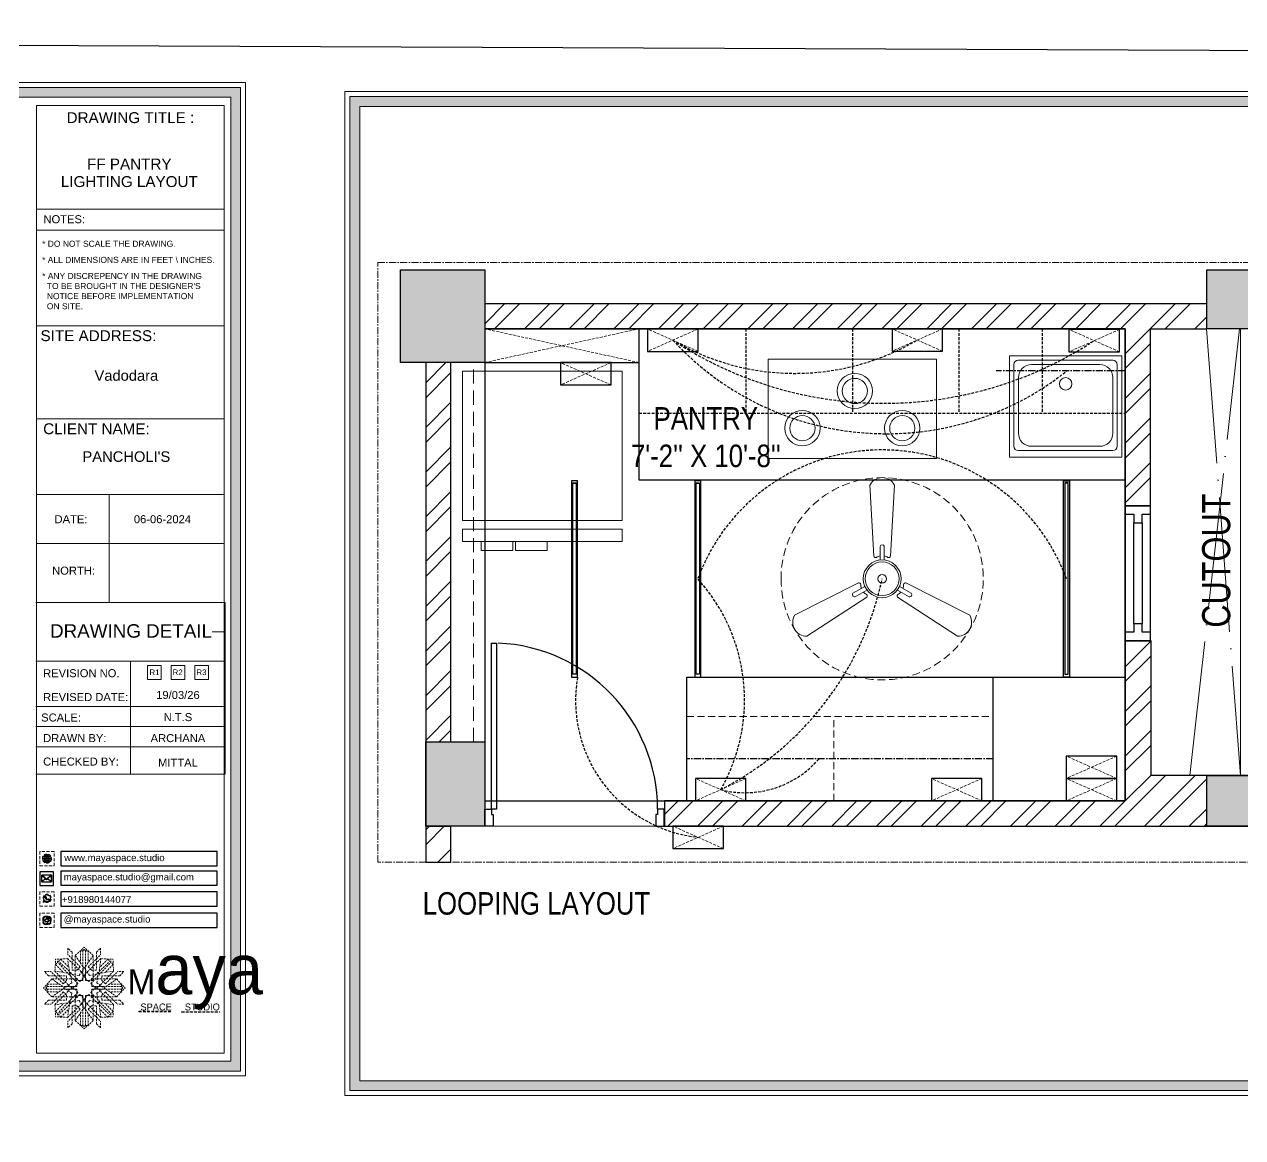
# Model space of a CAD drawing. Header units: millimetres. Extents: x 56222 to 3066687, y -650199 to -121287.
# Drawn here: x 135535.2 to 135752, y -184493 to -184294.8 of the extents above; entities that cross this region are included whole.
import ezdxf
from ezdxf.enums import TextEntityAlignment as Align

# ---------------------------------------------------------------- set-up
doc = ezdxf.new("R2010")
doc.units = ezdxf.units.MM
doc.header["$MEASUREMENT"] = 0
for name, pattern in [('ACAD_ISO02W100', [15, 12, -3]), ('ACAD_ISO04W100', [30, 24, -3, 0, -3]), ('CENTER', [2, 1.25, -0.25, 0.25, -0.25]), ('DASHED', [0.75, 0.5, -0.25]), ('DASHED2', [0.375, 0.25, -0.125]), ('DASHEDX2', [1.5, 1, -0.5]), ('HIDDEN', [0.375, 0.25, -0.125])]:
    doc.linetypes.add(name, pattern=pattern)
doc.layers.add('AR DOOR', color=40, linetype='Continuous')
doc.layers.add('AR ELE-5', color=134, linetype='Continuous')
for name, color, linetype, lineweight in [('COLUMN', 1, 'Continuous', 30), ('dim05', 1, 'Continuous', 13), ('Dimension', 10, 'DASHEDX2', 20), ('el', 7, 'Continuous', 20), ('ELEC-wires', 1, 'DASHED2', 13), ('Electrical', 84, 'Continuous', 30), ('FIRST FLOOR', 7, 'Continuous', 9), ('FIRST FLOOR ( TEXT )', 7, 'Continuous', 9), ('FIRST FLOOR_( PLine )_', 251, 'Continuous', 30), ('FURNITURE', 32, 'Continuous', 9), ('GROUND FLOOR', 7, 'Continuous', 9), ('hatch-wall', 8, 'Continuous', 9), ('Labelling', 1, 'Continuous', 25), ('Looping', 10, 'Continuous', 25), ('NAME PLATE', 7, 'Continuous', 25), ('SECTION ( SLAB PLine )', 104, 'Continuous', 30), ('TILE', 14, 'Continuous', 9)]:
    doc.layers.add(name, color=color, linetype=linetype, lineweight=lineweight)
doc.layers.add('XX~SLAB ( PLINE )', color=251, linetype='Continuous', plot=False)
doc.styles.add('Arial', font='arial.ttf')
doc.styles.add("Cn_BT_0'-0", font='swissc.ttf')
doc.styles.add('KATHA', font='swissc.ttf')
doc.styles.get("Standard").update_dxf_attribs({"font": 'arial.ttf', "height": 6})

# ---------------------------------------------------------------- blocks, each defined once
blk = doc.blocks.new('FSFSF')
at = {"color": 42, "lineweight": 5, "true_color": 0xe0ac11}
for p, q in [((28600.03, 143.51), (28600.03, 140.16)), ((28602.15, 141.41), (28600.03, 143.51)), ((28602.15, 141.41), (28602.15, 131.95)), ((28603.86, 139.69), (28608.58, 144.08)), ((28607.9, 142.22), (28606.58, 142.22)), ((28606.58, 142.22), (28606.58, 135.84)), ((28607.9, 142.22), (28608.58, 142.85)), ((28607.9, 142.22), (28607.9, 126.58)), ((28613.31, 139.69), (28608.58, 144.08)), ((28609.27, 142.22), (28608.59, 142.85)), ((28609.27, 142.22), (28609.27, 126.58)), ((28609.27, 142.22), (28610.59, 142.22)), ((28610.59, 142.22), (28610.59, 135.84)), ((28615.02, 141.41), (28617.14, 143.51)), ((28615.02, 141.41), (28615.02, 131.95)), ((28617.14, 143.51), (28617.14, 140.16)), ((28593.19, 131.45), (28593.54, 137.71)), ((28593.39, 135), (28594.56, 136.12)), ((28593.39, 135), (28597.6, 130.78)), ((28599.8, 138.06), (28593.54, 137.71)), ((28595.12, 136.69), (28594.53, 136.69)), ((28594.56, 136.12), (28594.56, 136.71)), ((28605.17, 124.98), (28594.56, 136.12)), ((28596.24, 137.86), (28595.12, 136.69)), ((28606.27, 126.08), (28595.12, 136.69)), ((28596.24, 137.86), (28600.47, 133.65)), ((28601.03, 130), (28599.8, 138.06)), ((28599.8, 138.05), (28608.58, 129.56)), ((28606.47, 133.76), (28600.03, 140.16)), ((28603.86, 126.58), (28603.86, 139.69)), ((28603.86, 139.69), (28608.58, 133.02)), ((28613.31, 139.69), (28608.59, 133.02)), ((28617.37, 138.05), (28608.59, 129.56)), ((28610.7, 133.76), (28617.14, 140.16)), ((28610.9, 126.08), (28622.05, 136.69)), ((28612.02, 124.98), (28622.62, 136.12)), ((28613.31, 126.58), (28613.31, 139.69)), ((28616.14, 130), (28617.37, 138.06)), ((28620.93, 137.86), (28616.7, 133.65)), ((28617.37, 138.06), (28623.63, 137.71)), ((28623.8, 135), (28619.59, 130.78)), ((28620.93, 137.86), (28622.05, 136.69)), ((28622.05, 136.69), (28622.64, 136.69)), ((28622.62, 136.12), (28622.62, 136.71)), ((28623.8, 135), (28622.62, 136.12)), ((28624, 131.45), (28623.65, 137.71)), ((28587.73, 131.22), (28591.08, 131.22)), ((28589.84, 129.1), (28587.73, 131.22)), ((28589.84, 129.1), (28599.29, 129.1)), ((28597.49, 124.78), (28591.08, 131.22)), ((28593.19, 131.45), (28601.69, 122.67)), ((28601.25, 130.22), (28593.19, 131.45)), ((28599.29, 126.5), (28599.29, 129.1)), ((28605.86, 129.18), (28601.03, 130)), ((28602.07, 125.39), (28601.25, 130.22)), ((28604.75, 131.95), (28602.15, 131.95)), ((28606.47, 133.76), (28604.75, 131.95)), ((28605.86, 129.18), (28608.58, 133.02)), ((28606.27, 126.08), (28608.58, 128.27)), ((28607.9, 128.92), (28608.58, 129.56)), ((28607.9, 128.92), (28608.58, 128.27)), ((28611.31, 129.18), (28608.59, 133.02)), ((28609.27, 128.92), (28608.59, 129.56)), ((28609.27, 128.92), (28608.59, 128.27)), ((28610.9, 126.08), (28608.59, 128.27)), ((28610.7, 133.76), (28612.42, 131.95)), ((28611.31, 129.18), (28616.14, 130)), ((28612.42, 131.95), (28615.02, 131.95)), ((28615.12, 125.39), (28615.94, 130.22)), ((28623.99, 131.45), (28615.5, 122.67)), ((28615.94, 130.22), (28624, 131.45)), ((28627.34, 129.1), (28617.89, 129.1)), ((28617.89, 126.5), (28617.89, 129.1)), ((28619.7, 124.78), (28626.1, 131.22)), ((28629.45, 131.22), (28626.1, 131.22)), ((28627.34, 129.1), (28629.45, 131.22)), ((28591.56, 127.39), (28587.17, 122.66)), ((28591.56, 117.94), (28587.17, 122.66)), ((28589.03, 123.35), (28588.4, 122.67)), ((28589.03, 121.98), (28588.4, 122.65)), ((28589.03, 123.35), (28589.03, 124.67)), ((28589.03, 124.67), (28595.4, 124.67)), ((28589.03, 123.35), (28604.66, 123.35)), ((28589.03, 121.98), (28604.66, 121.98)), ((28589.03, 121.98), (28589.03, 120.66)), ((28604.66, 127.39), (28591.56, 127.39)), ((28591.56, 127.39), (28598.23, 122.67)), ((28591.56, 117.94), (28598.23, 122.65)), ((28593.19, 113.88), (28601.69, 122.65)), ((28597.49, 124.78), (28599.29, 126.5)), ((28602.07, 125.39), (28598.23, 122.67)), ((28602.07, 119.94), (28598.23, 122.65)), ((28602.33, 123.35), (28601.69, 122.67)), ((28602.33, 121.98), (28601.69, 122.65)), ((28602.33, 123.35), (28602.97, 122.67)), ((28602.33, 121.98), (28602.97, 122.65)), ((28605.17, 124.98), (28602.97, 122.67)), ((28605.17, 120.35), (28602.97, 122.65)), ((28603.68, 126.54), (28603.68, 127.39)), ((28604.66, 126.54), (28603.68, 126.54)), ((28604.71, 127.57), (28603.86, 127.57)), ((28607.9, 126.58), (28603.86, 126.58)), ((28604.66, 123.35), (28604.66, 127.39)), ((28604.66, 121.98), (28604.66, 117.94)), ((28604.7, 126.58), (28604.71, 127.57)), ((28609.27, 126.58), (28613.31, 126.58)), ((28612.02, 124.98), (28614.21, 122.67)), ((28612.02, 120.35), (28614.21, 122.65)), ((28612.46, 126.58), (28612.46, 127.57)), ((28612.46, 127.57), (28613.31, 127.57)), ((28612.52, 123.35), (28612.52, 127.39)), ((28612.52, 127.39), (28625.63, 127.39)), ((28612.52, 126.54), (28613.51, 126.54)), ((28628.16, 123.35), (28612.52, 123.35)), ((28612.52, 121.98), (28612.52, 117.94)), ((28628.16, 121.98), (28612.52, 121.98)), ((28613.51, 126.54), (28613.51, 127.39)), ((28614.85, 123.35), (28614.21, 122.67)), ((28614.85, 121.98), (28614.21, 122.65)), ((28614.85, 123.35), (28615.5, 122.67)), ((28614.85, 121.98), (28615.5, 122.65)), ((28615.12, 125.39), (28618.96, 122.67)), ((28615.12, 119.94), (28618.96, 122.65)), ((28623.99, 113.88), (28615.5, 122.65)), ((28619.7, 124.78), (28617.89, 126.5)), ((28625.63, 127.39), (28618.96, 122.67)), ((28625.63, 117.94), (28618.96, 122.65)), ((28628.16, 124.67), (28621.78, 124.67)), ((28625.63, 127.39), (28630.02, 122.66)), ((28625.63, 117.94), (28630.02, 122.66)), ((28628.16, 123.35), (28628.16, 124.67)), ((28628.16, 123.35), (28628.78, 122.67)), ((28628.16, 121.98), (28628.78, 122.65)), ((28628.16, 121.98), (28628.16, 120.66)), ((28589.84, 116.23), (28587.73, 114.11)), ((28589.03, 120.66), (28595.4, 120.66)), ((28589.84, 116.23), (28599.29, 116.23)), ((28597.49, 120.54), (28591.08, 114.11)), ((28604.66, 117.94), (28591.56, 117.94)), ((28605.17, 120.35), (28594.56, 109.2)), ((28606.27, 119.15), (28595.12, 108.54)), ((28597.49, 120.54), (28599.29, 118.83)), ((28599.29, 118.83), (28599.29, 116.23)), ((28599.8, 107.17), (28608.58, 115.67)), ((28605.86, 116.05), (28601.03, 115.23)), ((28602.07, 119.94), (28601.25, 115.1)), ((28604.66, 118.78), (28603.68, 118.78)), ((28603.68, 118.78), (28603.68, 117.94)), ((28607.9, 118.65), (28603.86, 118.65)), ((28603.86, 118.65), (28603.86, 105.54)), ((28604.71, 117.66), (28603.86, 117.66)), ((28604.7, 118.65), (28604.71, 117.66)), ((28605.86, 116.05), (28608.58, 112.21)), ((28606.27, 119.15), (28608.58, 116.96)), ((28607.9, 103.01), (28607.9, 118.65)), ((28607.9, 116.31), (28608.58, 116.96)), ((28607.9, 116.31), (28608.58, 115.67)), ((28610.9, 119.15), (28608.59, 116.96)), ((28609.27, 116.31), (28608.59, 116.96)), ((28609.27, 116.31), (28608.59, 115.67)), ((28611.31, 116.05), (28608.59, 112.21)), ((28617.37, 107.17), (28608.59, 115.67)), ((28609.27, 118.65), (28613.31, 118.65)), ((28609.27, 103.01), (28609.27, 118.65)), ((28610.9, 119.15), (28622.05, 108.54)), ((28611.31, 116.05), (28616.14, 115.23)), ((28612.02, 120.35), (28622.62, 109.2)), ((28612.46, 118.65), (28612.46, 117.66)), ((28612.46, 117.66), (28613.31, 117.66)), ((28612.52, 118.78), (28613.51, 118.78)), ((28612.52, 117.94), (28625.63, 117.94)), ((28613.31, 118.65), (28613.31, 105.54)), ((28613.51, 118.78), (28613.51, 117.94)), ((28615.12, 119.94), (28615.94, 115.1)), ((28619.7, 120.54), (28617.89, 118.83)), ((28617.89, 118.83), (28617.89, 116.23)), ((28627.34, 116.23), (28617.89, 116.23)), ((28619.7, 120.54), (28626.1, 114.11)), ((28628.16, 120.66), (28621.78, 120.66)), ((28627.34, 116.23), (28629.45, 114.11)), ((28587.73, 114.11), (28591.08, 114.11)), ((28601.25, 115.1), (28593.19, 113.87)), ((28593.19, 113.87), (28593.54, 107.62)), ((28593.39, 110.32), (28597.6, 114.55)), ((28593.39, 110.32), (28594.56, 109.2)), ((28594.56, 109.2), (28594.56, 108.61)), ((28596.24, 107.37), (28600.47, 111.58)), ((28601.03, 115.23), (28599.8, 107.17)), ((28606.47, 111.47), (28600.03, 105.07)), ((28602.15, 103.82), (28602.15, 113.27)), ((28604.75, 113.27), (28602.15, 113.27)), ((28603.86, 105.54), (28608.58, 112.21)), ((28606.47, 111.47), (28604.75, 113.27)), ((28606.58, 103.01), (28606.58, 109.38)), ((28613.31, 105.54), (28608.59, 112.21)), ((28610.59, 103.01), (28610.59, 109.38)), ((28610.7, 111.47), (28612.42, 113.27)), ((28610.7, 111.47), (28617.14, 105.07)), ((28612.42, 113.27), (28615.02, 113.27)), ((28615.02, 103.82), (28615.02, 113.27)), ((28615.94, 115.1), (28624, 113.87)), ((28616.14, 115.23), (28617.37, 107.17)), ((28620.93, 107.37), (28616.7, 111.58)), ((28623.8, 110.32), (28619.59, 114.55)), ((28623.8, 110.32), (28622.62, 109.2)), ((28622.62, 109.2), (28622.62, 108.61)), ((28624, 113.87), (28623.65, 107.62)), ((28629.45, 114.11), (28626.1, 114.11)), ((28599.8, 107.17), (28593.54, 107.52)), ((28595.12, 108.54), (28594.53, 108.54)), ((28596.24, 107.37), (28595.12, 108.54)), ((28600.03, 101.71), (28600.03, 105.07)), ((28602.15, 103.82), (28600.03, 101.71)), ((28603.86, 105.54), (28608.58, 101.15)), ((28607.9, 103.01), (28606.58, 103.01)), ((28607.9, 103.01), (28608.58, 102.38)), ((28613.31, 105.54), (28608.58, 101.15)), ((28609.27, 103.01), (28608.59, 102.38)), ((28609.27, 103.01), (28610.59, 103.01)), ((28615.02, 103.82), (28617.14, 101.71)), ((28617.14, 101.71), (28617.14, 105.07)), ((28617.37, 107.17), (28623.63, 107.52)), ((28620.93, 107.37), (28622.05, 108.54)), ((28622.05, 108.54), (28622.64, 108.54))]:
    blk.add_line(p, q, dxfattribs=at)
blk = doc.blocks.new('hgwg')
at = {"layer": 'Dimension', "true_color": 0xd39e00}
h = blk.add_hatch(color=42, dxfattribs=at)
h.dxf.hatch_style = 1
h.paths.add_polyline_path([(27505.71, 45.05), (27494.27, 45.05), (27494.27, 44.9), (27505.71, 44.9)])
h = blk.add_hatch(color=42, dxfattribs=at)
h.dxf.hatch_style = 1
h.paths.add_polyline_path([(27523.3, 44.9), (27509.68, 44.9), (27509.68, 44.75), (27523.3, 44.75)])
at = {"layer": 'Dimension', "color": 42, "true_color": 0xd39e00}
for p, q in [((27494.27, 45.05), (27505.71, 45.05)), ((27494.27, 44.9), (27494.27, 45.05)), ((27494.27, 44.9), (27505.71, 44.9)), ((27505.71, 45.05), (27505.71, 44.9)), ((27509.68, 44.9), (27523.3, 44.9)), ((27509.68, 44.9), (27509.68, 44.75)), ((27509.68, 44.75), (27523.3, 44.75)), ((27523.3, 44.75), (27523.3, 44.9))]:
    blk.add_line(p, q, dxfattribs=at)
at = {"layer": 'Dimension', "color": 42, "true_color": 0xd39e00, "attachment_point": 1}
for s, width, insert, char_height in [('{\\fCinzel|b0|i0|c0|p2;\\H1.5x;M\\fAmsterdam One|b0|i0|c0|p2;\\H2x;aya}', 85.3277, (27490.17, 69.17), 6), ('{\\fCinzel|b0|i0|c0|p0;SPACE     STUDIO}', 66.129, (27494.83, 47.86), 2.5)]:
    blk.add_mtext_dynamic_manual_height_columns(s, width=width, gutter_width=30, heights=[0], dxfattribs=dict(at, insert=insert, char_height=char_height))
blk = doc.blocks.new('QEGW4TG')
at = {"layer": 'Dimension', "true_color": 0x000000}
h = blk.add_hatch(color=18, dxfattribs=at)
h.dxf.hatch_style = 1
h.paths.add_polyline_path([(1.19, 1.98), (1.03, 1.3, 0.550912), (1.11, 1.23), (1.75, 1.39, 6.344125)])
h.paths.add_polyline_path([(1.81, 1.7), (1.4, 1.6), (1.5, 2.03, -9.071339)], flags=16)
h.paths.add_polyline_path([(1.75, 2.69, -0.387513), (1.89, 3.19, -0.360742), (2.01, 3.18), (2.17, 2.86, -0.071517), (2.06, 2.73, 0.321676), (2.05, 2.65, 0.122183), (2.53, 2.25, 0.066047), (2.69, 1.93, 0.375674), (3.11, 2.16, 0.526753), (3.03, 2.29), (2.79, 2.37, 0.273721), (2.69, 2.34, 0.040749), (2.63, 2.27, -2.427977), (2.45, 2, -0.190785)], flags=0)
h = blk.add_hatch(color=18, dxfattribs=at)
h.dxf.hatch_style = 1
h.paths.add_polyline_path([(2.69, 2.34, 0.040749), (2.63, 2.27, -0.441282), (2.53, 2.25, -0.11828), (2.06, 2.64, -0.441282), (2.07, 2.74, 0.040749), (2.13, 2.81, 0.290083), (2.14, 2.92), (2.01, 3.18, 0.316231), (1.91, 3.2, 0.190337), (1.73, 3, 0.170513), (1.72, 2.74, 0.252784), (2.69, 1.93, 0.170513), (2.95, 1.97, 0.190337), (3.11, 2.18, 0.466684), (3.03, 2.29), (2.79, 2.37, 0.273721)])
for p, q in [((1.19, 1.98), (1.03, 1.3)), ((1.1, 1.23), (1.75, 1.39)), ((1.5, 2.03), (1.4, 1.6)), ((1.4, 1.6), (1.81, 1.7)), ((2.01, 3.18), (2.14, 2.92)), ((3.07, 2.28), (2.8, 2.36))]:
    blk.add_line(p, q)
blk.add_lwpolyline([(0, 0), (4.68, 0), (4.68, 4.68), (0, 4.68)], close=True)
for centre, radius, start, end in [((1.09, 1.29), 0.0598, 164.8483, 282.1458), ((2.39, 2.56), 1.34, 241.4727, 205.6422), ((2.39, 2.56), 1.04, 235.9962, 210.8333), ((2.09, 2.87), 0.39, 159.7007, 198.4072), ((2.96, 3.23), 1.33, 201.4218, 258.1669), ((2.07, 2.87), 0.364, 118.9685, 159.3648), ((1.94, 3.12), 0.0896, 41.8985, 123.1344), ((2.11, 2.68), 0.066, 135.9932, 224.8892), ((1.67, 3.16), 0.586, 312.4617, 321.8728), ((3.12, 3.42), 1.31, 216.5455, 243.5279), ((2.05, 2.87), 0.104, 320.3924, 28.6971), ((2.57, 2.3), 0.066, 234.2482, 323.1441), ((3.11, 1.94), 0.586, 137.2645, 146.6756), ((2.76, 2.27), 0.104, 70.4402, 138.745), ((2.75, 2.31), 0.39, 260.7301, 299.4366), ((2.76, 2.29), 0.364, 299.7725, 340.1688), ((3.03, 2.2), 0.0896, 336.0029, 57.2388)]:
    blk.add_arc(centre, radius, start, end)
blk = doc.blocks.new('ASGERG')
at = {"layer": 'Dimension', "true_color": 0x000000}
h = blk.add_hatch(color=18, dxfattribs=at)
h.dxf.hatch_style = 1
h.paths.add_polyline_path([(0.99, 1.7, 0.402382), (1.83, 1.03), (2.96, 1.03, 0.426145), (3.66, 1.9), (3.66, 2.99, 0.402382), (2.83, 3.67), (1.69, 3.67, 0.426145), (0.99, 2.79)])
h.paths.add_polyline_path([(1.27, 1.72, 0.402382), (1.8, 1.3), (2.94, 1.3, 0.426145), (3.38, 1.85), (3.38, 2.97, 0.402382), (2.85, 3.4), (1.72, 3.4, 0.426145), (1.27, 2.85)], flags=16)
h.paths.add_polyline_path([(3.02, 2.35, -1), (1.64, 2.35, -1)], flags=0)
h.paths.add_polyline_path([(2.74, 2.35, -1), (1.92, 2.35, -1)], flags=0)
h.paths.add_polyline_path([(3.19, 3.02, -1), (2.86, 3.02, -1)], flags=0)
h.paths.add_polyline_path([(1.64, 2.35, 1), (3.02, 2.35, 1)], flags=0)
h = blk.add_hatch(color=18, dxfattribs=at)
h.dxf.hatch_style = 1
h.paths.add_polyline_path([(1.64, 2.35, 1), (3.02, 2.35, 1)])
h.paths.add_polyline_path([(2.74, 2.35, 1), (1.92, 2.35, 1)], flags=16)
h = blk.add_hatch(color=18, dxfattribs=at)
h.dxf.hatch_style = 1
h.paths.add_polyline_path([(3.19, 3.02, 1), (2.86, 3.02, 1)])
for p, q in [((0.99, 2.99), (0.99, 1.7)), ((1.27, 2.97), (1.27, 1.72)), ((1.69, 3.67), (2.96, 3.67)), ((1.69, 1.03), (2.96, 1.03)), ((2.94, 3.4), (1.72, 3.4)), ((2.94, 1.3), (1.72, 1.3)), ((3.38, 2.97), (3.38, 1.72)), ((3.66, 2.99), (3.66, 1.7))]:
    blk.add_line(p, q)
blk.add_lwpolyline([(0, 0), (4.68, 0), (4.68, 4.68), (0, 4.68)], close=True)
for centre, radius in [((2.33, 2.35), 0.694), ((2.33, 2.35), 0.414), ((3.02, 3.02), 0.168)]:
    blk.add_circle(centre, radius)
for centre, radius, start, end in [((1.76, 2.89), 0.778, 94.8631, 172.8127), ((1.76, 1.8), 0.778, 187.1873, 265.1369), ((1.76, 2.91), 0.491, 94.8631, 172.8127), ((1.76, 1.78), 0.491, 187.1873, 265.1369), ((2.9, 2.91), 0.491, 7.1873, 85.1369), ((2.9, 1.78), 0.491, 274.8631, 352.8127), ((2.89, 2.89), 0.778, 7.1873, 85.1369), ((2.89, 1.8), 0.778, 274.8631, 352.8127)]:
    blk.add_arc(centre, radius, start, end)
blk = doc.blocks.new('DTGWEGEARG')
at = {"layer": 'Dimension', "true_color": 0x000000}
h = blk.add_hatch(color=18, dxfattribs=at)
h.dxf.hatch_style = 1
h.paths.add_polyline_path([(3.83, 2.34, 1), (0.85, 2.34, 1)])
h.paths.add_polyline_path([(2.41, 1.12), (2.41, 1.69, -0.058279), (2.81, 1.63, -0.103353)], flags=16)
h.paths.add_polyline_path([(2.26, 1.13, -0.101741), (1.87, 1.63, -0.057171), (2.26, 1.69)], flags=16)
h.paths.add_polyline_path([(2.17, 1.01, -0.105795), (1.72, 1.58, 0.055205), (1.38, 1.41, 0.169822)], flags=16)
h.paths.add_polyline_path([(3.02, 1.72, 0.081336), (3.13, 2.27), (3.68, 2.27, -0.152069), (3.4, 1.52, 0.05687)], flags=16)
h.paths.add_polyline_path([(2.87, 1.77, 0.061945), (2.41, 1.84), (2.41, 2.27), (2.98, 2.27, -0.081344)], flags=16)
h.paths.add_polyline_path([(2.26, 1.84, 0.060923), (1.8, 1.77, -0.081344), (1.7, 2.27), (2.26, 2.27)], flags=16)
h.paths.add_polyline_path([(1.66, 1.72, 0.05687), (1.28, 1.52, -0.152069), (1, 2.27), (1.55, 2.27, 0.081336)], flags=16)
h.paths.add_polyline_path([(2.98, 2.42), (2.41, 2.42), (2.41, 2.83, 0.061945), (2.87, 2.91, -0.080009)], flags=16)
h.paths.add_polyline_path([(3.13, 2.42, 0.080116), (3.02, 2.96, 0.127778), (2.51, 3.67, -0.36029), (3.68, 2.42)], flags=16)
h.paths.add_polyline_path([(2.26, 2.42), (1.7, 2.42, -0.080009), (1.8, 2.91, 0.060923), (2.26, 2.84)], flags=16)
h.paths.add_polyline_path([(1.55, 2.42), (1, 2.42, -0.150466), (1.28, 3.16, 0.05687), (1.66, 2.96, 0.080116)], flags=16)
h.paths.add_polyline_path([(2.41, 2.98), (2.41, 3.56, -0.103353), (2.81, 3.05, -0.058279)], flags=16)
h.paths.add_polyline_path([(2.26, 2.99, -0.057171), (1.87, 3.05, -0.101741), (2.26, 3.55)], flags=16)
h.paths.add_polyline_path([(1.72, 3.1, -0.055205), (1.38, 3.27, -0.169822), (2.17, 3.67, 0.105795)], flags=16)
blk.add_lwpolyline([(0, 0), (4.68, 0), (4.68, 4.68), (0, 4.68)], close=True)
at = {"layer": 'Dimension', "color": 18, "true_color": 0x000000}
for p, q in [((1, 2.42), (1.55, 2.42)), ((1, 2.27), (1.55, 2.27)), ((1.7, 2.42), (2.26, 2.42)), ((1.7, 2.27), (2.26, 2.27)), ((2.26, 3.55), (2.26, 2.99)), ((2.26, 2.84), (2.26, 2.42)), ((2.26, 2.27), (2.26, 1.84)), ((2.26, 1.69), (2.26, 1.13)), ((2.41, 3.56), (2.41, 2.98)), ((2.41, 2.83), (2.41, 2.42)), ((2.41, 2.42), (2.98, 2.42)), ((2.41, 2.27), (2.98, 2.27)), ((2.41, 2.27), (2.41, 1.84)), ((2.41, 1.69), (2.41, 1.12)), ((3.13, 2.42), (3.68, 2.42)), ((3.13, 2.27), (3.68, 2.27))]:
    blk.add_line(p, q, dxfattribs=at)
blk.add_circle((2.34, 2.34), 1.49, dxfattribs=at)
for centre, radius, start, end in [((2.34, 2.34), 1.34, 142.3819, 176.6093), ((2.34, 2.34), 1.34, 183.0315, 217.6181), ((2.34, 4.74), 1.9, 236.1399, 249.1595), ((2.34, -0.06), 1.9, 110.8405, 123.8601), ((2.34, 2.34), 1.34, 97.3549, 135.9073), ((2.34, 4.74), 1.75, 236.7417, 249.3811), ((2.34, -0.06), 1.75, 110.6189, 123.2583), ((2.34, 2.34), 1.34, 224.0927, 262.6451), ((3.28, 2.34), 1.73, 159.0567, 177.3789), ((3.28, 2.34), 1.73, 182.3435, 200.9433), ((3.28, 2.34), 1.58, 158.8325, 177.1302), ((3.28, 2.34), 1.58, 182.5658, 201.1675), ((3.28, 2.34), 1.73, 129.9301, 154.0867), ((3.28, 2.34), 1.73, 205.9133, 230.0699), ((2.34, 4.74), 1.9, 253.6799, 267.6253), ((2.34, -0.06), 1.9, 92.3747, 106.3201), ((3.28, 2.34), 1.58, 130.1073, 153.3446), ((2.34, 4.74), 1.75, 254.3336, 267.422), ((2.34, -0.06), 1.75, 92.578, 105.6664), ((3.28, 2.34), 1.58, 206.6554, 229.8927), ((1.4, 2.34), 1.58, 26.6554, 50.2584), ((2.34, 4.74), 1.75, 272.3248, 285.6664), ((2.34, 4.74), 1.9, 272.1415, 286.3201), ((2.34, -0.06), 1.9, 73.6799, 87.8585), ((2.34, -0.06), 1.75, 74.3336, 87.6752), ((1.4, 2.34), 1.58, 309.7416, 333.3446), ((2.34, 2.34), 1.34, 3.3907, 82.6451), ((1.4, 2.34), 1.73, 25.9133, 50.0699), ((1.4, 2.34), 1.73, 309.9301, 334.0867), ((2.34, 2.34), 1.34, 277.3549, 315.9073), ((1.4, 2.34), 1.58, 2.8698, 21.1675), ((1.4, 2.34), 1.58, 338.8325, 357.4342), ((2.34, 4.74), 1.75, 290.6189, 303.2583), ((2.34, -0.06), 1.75, 56.7417, 69.3811), ((2.34, 4.74), 1.9, 290.8405, 303.8601), ((1.4, 2.34), 1.73, 2.6211, 20.9433), ((1.4, 2.34), 1.73, 339.0567, 357.6565), ((2.34, -0.06), 1.9, 56.1399, 69.1595), ((2.34, 2.34), 1.34, 322.3819, 356.9685)]:
    blk.add_arc(centre, radius, start, end, dxfattribs=at)
blk = doc.blocks.new('*U144')
for points in [[(-1025.5, 0), (-985.5, 0), (-985.5, 30), (-975.5, 30), (-975.5, 100), (-1025.5, 100)], [(40, 0), (0, 0), (0, 30), (-10, 30), (-10, 100), (40, 100)], [(0, 0), (0, -985.5), (-30, -985.5), (-30, 0)]]:
    blk.add_lwpolyline(points, close=True)
at = {"layer": 'AR ELE-5', "linetype": 'ByBlock', "ltscale": 15}
blk.add_arc((1.4, 0.6), 987, 180.03474, 267.62699, dxfattribs=at)
blk = doc.blocks.new('6616')
at = {"color": 242, "linetype": 'DASHED', "true_color": 0xcd2027}
for p, q in [((386784.79, -36915.77), (386775.78, -36911.78)), ((386784.79, -36911.78), (386775.78, -36915.77))]:
    blk.add_line(p, q, dxfattribs=at)
at = {"layer": 'ELEC-wires', "color": 5, "linetype": 'ByBlock', "lineweight": 30, "ltscale": 4}
blk.add_lwpolyline([(386775.78, -36911.78), (386784.79, -36911.78), (386784.79, -36915.77), (386775.78, -36915.77)], close=True, dxfattribs=at)
blk = doc.blocks.new('fan')
at = {"layer": 'Electrical', "lineweight": 15, "ltscale": 20}
for p, q in [((3300835.29, -509900.78), (3300836.47, -509923.43)), ((3300841.81, -509923.43), (3300842.99, -509900.78)), ((3300838.47, -509924.57), (3300838.47, -509920.25)), ((3300839.81, -509920.28), (3300839.81, -509924.57)), ((3300831.66, -509931.77), (3300811.45, -509942.07)), ((3300829.93, -509935.08), (3300833.64, -509932.93)), ((3300844.64, -509932.93), (3300848.38, -509935.09)), ((3300866.83, -509942.07), (3300846.62, -509931.77)), ((3300815.3, -509948.74), (3300834.33, -509936.39)), ((3300834.31, -509934.09), (3300830.57, -509936.25)), ((3300843.95, -509936.39), (3300862.98, -509948.74)), ((3300847.68, -509936.23), (3300843.97, -509934.09))]:
    blk.add_line(p, q, dxfattribs=at)
at = {"layer": 'Electrical', "linetype": 'DASHED', "lineweight": 15, "ltscale": 5}
blk.add_circle((3300839.14, -509930.53), 32, dxfattribs=at)
at = {"layer": 'Electrical', "lineweight": 15, "ltscale": 20}
for centre, major_axis, start_param, end_param in [((3300839.14, -509902.94), (3.12, 3.12), -0.272136, 1.842967), ((3300839.13, -509920.5), (0.501, 0.501), -0.465536, 1.983618), ((3300839.14, -509930.53), (4.24, -4.24), 3.14161, 9.424795), ((3300839.14, -509930.53), (3.77, -3.77), 1.749190548672175e-05, 6.283202799085073), ((3300837.1, -509923.08), (0.51, 0.51), 2.863014, 4.257784), ((3300839.14, -509926.42), (2.27, -2.27), 2.565057, 2.951308), ((3300839.14, -509926.42), (2.27, 2.27), 0.19032, 0.57657), ((3300841.18, -509923.08), (0.51, -0.51), 5.167028, 6.561799), ((3300839.14, -509930.53), (0.943, 0.943), 1.570814, 7.853999), ((3300831.67, -509932.49), (0.51, -0.51), 0.978238, 2.373008), ((3300835.59, -509932.58), (2.27, -2.27), 3.855511, 4.241762), ((3300842.69, -509932.58), (2.27, 2.27), 5.183051, 5.569301), ((3300846.61, -509932.49), (0.51, -0.51), 2.339416, 3.734186), ((3300830.46, -509935.55), (0.501, -0.501), 3.199655, 5.648809), ((3300835.59, -509932.58), (2.27, -2.27), 4.659452, 5.045703), ((3300833.71, -509936.02), (0.51, 0.51), -1.325776, 0.068994), ((3300844.57, -509936.02), (0.51, -0.51), 3.072633, 4.467404), ((3300842.69, -509932.58), (2.27, 2.27), 4.37911, 4.765361), ((3300847.83, -509935.54), (0.501, 0.501), 3.723254, 6.172408), ((3300815.25, -509944.32), (3.12, -3.12), 3.393055, 5.508159), ((3300863.03, -509944.32), (3.12, -3.12), 5.48745, 7.602554)]:
    blk.add_ellipse(centre, major_axis=major_axis, ratio=1, start_param=start_param, end_param=end_param, dxfattribs=at)

msp = doc.modelspace()

# ---------------------------------------------------------------- hatches: boundary and pattern name
at = {"layer": 'Dimension', "linetype": 'Continuous', "true_color": 0xd39e00}
h = msp.add_hatch(color=42, dxfattribs=at)
h.paths.add_polyline_path([(135325.005, -184306.073), (135325.005, -184481.109), (135573.679, -184481.109), (135573.679, -184306.073)])
h.paths.add_polyline_path([(135326.75, -184307.819), (135571.933, -184307.819), (135571.933, -184479.363), (135326.75, -184479.363)], flags=16)
h = msp.add_hatch(color=42, dxfattribs=at)
h.paths.add_polyline_path([(135593.117, -184307.68), (135593.117, -184484.591), (135844.456, -184484.591), (135844.456, -184307.68)])
h.paths.add_polyline_path([(135594.881, -184309.444), (135842.692, -184309.444), (135842.692, -184482.827), (135594.881, -184482.827)], flags=16)
at = {"layer": 'Dimension', "true_color": 0x000000}
h = msp.add_hatch(color=18, dxfattribs=at)
h.dxf.hatch_style = 1
h.paths.add_polyline_path([(135539.875, -184447.483, 0.4142136), (135540.061, -184447.297), (135540.061, -184446.371, 0.4142136), (135539.875, -184446.186), (135538.403, -184446.186, 0.4142136), (135538.218, -184446.371), (135538.218, -184447.297, 0.4142136), (135538.403, -184447.483)])
h.paths.add_polyline_path([(135539.276, -184446.924), (135539.957, -184447.379, -0.1989124), (135539.875, -184447.413), (135538.403, -184447.413, -0.1989124), (135538.321, -184447.379), (135539.002, -184446.924), (135539.139, -184447.052)], flags=16)
h.paths.add_polyline_path([(135539.139, -184446.957), (135538.39, -184446.256, -0.0287833), (135538.403, -184446.255), (135539.875, -184446.255, -0.0287833), (135539.889, -184446.256)], flags=16)
h.paths.add_polyline_path([(135539.328, -184446.876), (135539.956, -184446.288, -0.2024819), (135539.991, -184446.371), (135539.991, -184447.297, -0.043076), (135539.989, -184447.317)], flags=16)
h.paths.add_polyline_path([(135538.95, -184446.876), (135538.289, -184447.317, -0.043076), (135538.287, -184447.297), (135538.287, -184446.371, -0.2024819), (135538.322, -184446.288)], flags=16)
at = {"layer": 'FURNITURE', "linetype": 'CENTER', "lineweight": 15, "true_color": 0x636466}
h = msp.add_hatch(dxfattribs=at)
h.set_pattern_fill('AR-CONC', color=251)
h.set_pattern_definition([(50, (2415.043, 3.491), (7.17260183, -0.62752135), [0.75, -8.25]), (355, (2415.043, 3.491), (-1.38751334, 7.52192134), [0.6, -6.6]), (100.4514445, (2415.641, 3.4386), (5.78508847, 6.8943999), [0.63740192, -7.01142112]), (46.1842, (2415.043, 5.491), (10.6724133, -1.6551928), [1.125, -12.375]), (96.6356355, (2415.932, 5.353), (9.34661946, 9.741186), [0.9561034, -10.5171376]), (351.184164, (2415.043, 5.491), (9.34661945, 9.741186), [0.9, -9.9]), (21, (2416.043, 4.991), (5.96907052, -4.0261889), [0.75, -8.25]), (326, (2416.043, 4.991), (2.43315332, 7.25150045), [0.6, -6.6]), (71.4514447, (2416.5404, 4.655), (8.40222377, 3.22531153), [0.6374019, -7.01142112]), (37.5, (2415.043, 3.4908), (0.121598553, 3.328938538), [0, -6.52, 0, -6.7, 0, -6.625]), (7.5, (2415.043, 3.491), (2.630695374, 3.94411712), [0, -3.82, 0, -6.37, 0, -2.525]), (327.5, (2412.813, 3.4908), (5.338224362, -0.225548717), [0, -2.5, 0, -7.8, 0, -10.35]), (317.5, (2411.813, 3.491), (5.83186169, 1.00104982), [0, -3.25, 0, -5.18, 0, -7.35])])
h.paths.add_polyline_path([(135617.116, -184422.523), (135606.616, -184422.523), (135606.616, -184437.523), (135617.116, -184437.523), (135617.116, -184434.523)])
h.paths.add_polyline_path([(135617.116, -184338.523), (135602.116, -184338.523), (135602.116, -184355.023), (135617.116, -184355.023)])
h.paths.add_polyline_path([(135760.616, -184338.523), (135745.616, -184338.523), (135745.616, -184349.026), (135760.616, -184349.026)])
h.paths.add_polyline_path([(135760.616, -184428.523), (135745.616, -184428.523), (135745.616, -184437.523), (135760.616, -184437.523), (135760.616, -184433.023)])
at = {"layer": 'hatch-wall', "linetype": 'CENTER', "lineweight": 15}
h = msp.add_hatch(dxfattribs=at)
h.set_pattern_fill('ANSI32', color=256, scale=15)
h.set_pattern_definition([(45, (2415.043, 3.491), (-3.97747564, 3.97747564), []), (45, (2417.6947, 3.491), (-3.97747564, 3.97747564), [])])
h.paths.add_polyline_path([(135611.116, -184355.023), (135606.616, -184355.023), (135606.616, -184422.523), (135611.116, -184422.523)])
h.paths.add_polyline_path([(135745.616, -184344.523), (135617.116, -184344.523), (135617.116, -184349.023), (135731.116, -184349.023), (135731.116, -184375.977), (135731.116, -184380.528), (135735.616, -184380.528), (135735.616, -184349.023), (135745.616, -184349.023)])
h.paths.add_polyline_path([(135735.699, -184404.528), (135731.116, -184404.528), (135731.116, -184433.023), (135707.616, -184433.023), (135653.116, -184433.023), (135649.116, -184433.023), (135649.116, -184437.523), (135745.616, -184437.523), (135745.616, -184428.523), (135735.699, -184428.523)])
h.paths.add_polyline_path([(135611.116, -184437.523), (135606.616, -184437.523), (135606.616, -184443.957), (135611.116, -184443.957)])

# ---------------------------------------------------------------- linework, layer by layer
at = {"color": 18, "true_color": 0x000000}
for points in [[(135541.664, -184444.58), (135569.527, -184444.58), (135569.527, -184442.034), (135541.664, -184442.034)], [(135541.664, -184448.056), (135569.527, -184448.056), (135569.527, -184445.51), (135541.664, -184445.51)], [(135541.677, -184451.764), (135569.527, -184451.764), (135569.527, -184449.217), (135541.677, -184449.217)], [(135541.664, -184455.56), (135569.527, -184455.56), (135569.527, -184453.013), (135541.664, -184453.013)]]:
    msp.add_lwpolyline(points, close=True, dxfattribs=at)
msp.add_lwpolyline([(135537.927, -184448.075), (135540.349, -184448.075), (135540.349, -184445.654), (135537.927, -184445.654)], close=True)
at = {"layer": 'COLUMN', "transparency": 33554687}
for points in [[(135602.116, -184355.023), (135602.116, -184338.523), (135617.116, -184338.523), (135617.116, -184355.023)], [(135745.616, -184349.026), (135745.616, -184338.523), (135760.616, -184338.523), (135760.616, -184349.026)], [(135606.616, -184422.523), (135617.116, -184422.523), (135617.116, -184437.523), (135606.616, -184437.523)], [(135745.616, -184437.523), (135745.616, -184428.523), (135760.616, -184428.523), (135760.616, -184437.523)]]:
    msp.add_lwpolyline(points, close=True, dxfattribs=at)
at = {"layer": 'Dimension', "color": 42, "linetype": 'Continuous', "true_color": 0xd39e00}
for p, q in [((135570.752, -184327.718), (135537.337, -184327.718)), ((135570.752, -184331.483), (135537.337, -184331.483)), ((135570.752, -184348.465), (135537.337, -184348.465)), ((135570.752, -184365.028), (135537.337, -184365.028)), ((135570.752, -184378.523), (135537.337, -184378.523)), ((135550.266, -184378.523), (135550.266, -184397.706)), ((135570.752, -184387.206), (135537.337, -184387.206)), ((135570.954, -184397.706), (135537.234, -184397.706)), ((135570.954, -184397.706), (135570.954, -184428.248)), ((135568.628, -184402.942), (135570.954, -184402.942)), ((135537.234, -184408.178), (135570.954, -184408.178)), ((135554.094, -184428.248), (135554.094, -184408.178)), ((135570.954, -184416.206), (135537.234, -184416.206)), ((135570.954, -184419.821), (135537.234, -184419.821)), ((135570.954, -184423.437), (135537.234, -184423.437)), ((135537.234, -184428.248), (135570.954, -184428.248))]:
    msp.add_line(p, q, dxfattribs=at)
at = {"layer": 'Dimension', "color": 18, "linetype": 'Continuous', "true_color": 0x000000}
for p, q in [((135538.218, -184446.371), (135538.218, -184447.297)), ((135538.287, -184446.371), (135538.287, -184447.297)), ((135538.289, -184447.317), (135538.95, -184446.876)), ((135538.321, -184447.379), (135539.002, -184446.924)), ((135538.322, -184446.288), (135538.95, -184446.876)), ((135538.39, -184446.256), (135539.139, -184446.957)), ((135538.403, -184446.186), (135539.875, -184446.186)), ((135538.403, -184446.255), (135539.875, -184446.255)), ((135539.002, -184446.924), (135539.139, -184447.052)), ((135539.139, -184446.957), (135539.889, -184446.256)), ((135539.139, -184447.052), (135539.276, -184446.924)), ((135539.957, -184447.379), (135539.276, -184446.924)), ((135539.328, -184446.876), (135539.956, -184446.288)), ((135539.989, -184447.317), (135539.328, -184446.876)), ((135539.991, -184446.371), (135539.991, -184447.297)), ((135540.061, -184446.371), (135540.061, -184447.297)), ((135538.403, -184447.413), (135539.875, -184447.413)), ((135538.403, -184447.483), (135539.875, -184447.483))]:
    msp.add_line(p, q, dxfattribs=at)
at = {"layer": 'Dimension', "color": 42, "linetype": 'Continuous', "true_color": 0xd39e00}
for points in [[(135324.133, -184305.201), (135574.551, -184305.201), (135574.551, -184481.981), (135324.133, -184481.981)], [(135325.005, -184306.073), (135573.679, -184306.073), (135573.679, -184481.109), (135325.005, -184481.109)], [(135326.75, -184307.819), (135571.933, -184307.819), (135571.933, -184479.363), (135326.75, -184479.363)], [(135592.235, -184306.798), (135845.337, -184306.798), (135845.337, -184485.473), (135592.235, -184485.473)], [(135593.117, -184307.68), (135844.456, -184307.68), (135844.456, -184484.591), (135593.117, -184484.591)], [(135594.881, -184309.444), (135842.692, -184309.444), (135842.692, -184482.827), (135594.881, -184482.827)], [(135557.079, -184408.954), (135559.54, -184408.954), (135559.54, -184411.415), (135557.079, -184411.415)], [(135561.294, -184408.954), (135563.755, -184408.954), (135563.755, -184411.415), (135561.294, -184411.415)], [(135565.509, -184408.954), (135567.97, -184408.954), (135567.97, -184411.415), (135565.509, -184411.415)]]:
    msp.add_lwpolyline(points, close=True, dxfattribs=at)
at = {"layer": 'Dimension', "color": 42, "linetype": 'ByBlock', "true_color": 0xd39e00}
msp.add_lwpolyline([(135537.337, -184477.927), (135537.337, -184309.255), (135570.752, -184309.255), (135570.752, -184477.927)], close=True, dxfattribs=at)
at = {"layer": 'Dimension', "color": 18, "true_color": 0x000000}
for centre, radius, start, end in [((135538.403, -184446.371), 0.185, 90, 180), ((135538.403, -184446.371), 0.116, 134.21354, 180), ((135538.403, -184446.371), 0.116, 90, 96.59481), ((135539.875, -184446.371), 0.185, 0, 90), ((135539.875, -184446.371), 0.116, 83.40519, 90), ((135539.875, -184446.371), 0.116, 0, 45.78646), ((135538.403, -184447.297), 0.185, 180, 270), ((135538.403, -184447.297), 0.116, 180, 189.86619), ((135538.403, -184447.297), 0.116, 224.99995, 270), ((135539.875, -184447.297), 0.185, 270, 0), ((135539.875, -184447.297), 0.116, 270, 315.00005), ((135539.875, -184447.297), 0.116, 350.13381, 0)]:
    msp.add_arc(centre, radius, start, end, dxfattribs=at)
at = {"layer": 'Electrical', "color": 7, "lineweight": 30}
for points in [[(135633.645, -184411.023), (135633.645, -184376.046), (135632.586, -184376.046), (135632.586, -184411.023)], [(135655.584, -184411.023), (135655.584, -184376.046), (135654.525, -184376.046), (135654.525, -184411.023)], [(135720.124, -184411.023), (135720.124, -184376.046), (135721.184, -184376.046), (135721.184, -184411.023)]]:
    msp.add_lwpolyline(points, close=True, dxfattribs=at)
at = {"layer": 'Electrical', "color": 175, "lineweight": 30, "ltscale": 8, "true_color": 0x4554a5}
for points in [[(135632.813, -184376.444), (135633.434, -184376.444), (135633.434, -184410.508), (135632.813, -184410.508)], [(135632.831, -184376.463), (135633.416, -184376.463), (135633.416, -184410.49), (135632.831, -184410.49)], [(135654.752, -184376.444), (135655.373, -184376.444), (135655.373, -184410.508), (135654.752, -184410.508)], [(135654.77, -184376.463), (135655.355, -184376.463), (135655.355, -184410.49), (135654.77, -184410.49)], [(135720.956, -184376.444), (135720.335, -184376.444), (135720.335, -184410.508), (135720.956, -184410.508)], [(135720.938, -184376.463), (135720.353, -184376.463), (135720.353, -184410.49), (135720.938, -184410.49)]]:
    msp.add_lwpolyline(points, close=True, dxfattribs=at)
at = {"layer": 'FIRST FLOOR', "transparency": 33554687}
for p, q in [((135731.116, -184430.992), (135731.116, -184349.023)), ((135751.616, -184349.026), (135751.616, -184428.523)), ((135731.116, -184380.528), (135735.616, -184380.528)), ((135652.616, -184433.023), (135731.116, -184433.023)), ((135606.616, -184437.523), (135610.616, -184437.523)), ((135652.616, -184437.523), (135760.616, -184437.523))]:
    msp.add_line(p, q, dxfattribs=at)
at = {"layer": 'FIRST FLOOR_( PLine )_', "transparency": 33554687}
for p, q in [((135617.116, -184344.523), (135745.616, -184344.523)), ((135617.116, -184349.023), (135731.116, -184349.023)), ((135731.116, -184349.023), (135731.116, -184380.528)), ((135735.616, -184380.528), (135735.616, -184349.023)), ((135735.616, -184349.023), (135745.602, -184349.023)), ((135606.616, -184355.023), (135606.616, -184437.523)), ((135611.116, -184422.523), (135611.116, -184355.023)), ((135731.116, -184380.528), (135735.616, -184380.528)), ((135606.616, -184437.523), (135610.616, -184437.523))]:
    msp.add_line(p, q, dxfattribs=at)
msp.add_lwpolyline([(135606.616, -184355.023), (135606.616, -184437.523), (135611.116, -184437.523)], dxfattribs=at)
for points in [[(135649.116, -184433.023), (135649.116, -184437.523), (135760.616, -184437.523), (135760.616, -184433.023), (135760.616, -184428.523), (135735.699, -184428.523), (135735.699, -184404.528), (135731.116, -184404.528), (135731.116, -184433.023)], [(135611.116, -184443.957), (135611.116, -184437.523), (135606.616, -184437.523), (135606.616, -184443.957)], [(135611.116, -184443.957), (135611.116, -184437.523), (135606.616, -184437.523), (135606.616, -184443.957)]]:
    msp.add_lwpolyline(points, close=True, dxfattribs=at)
at = {"layer": 'FURNITURE', "color": 9, "linetype": 'DASHED', "lineweight": 15, "true_color": 0xc7c8ca}
for p, q in [((135617.116, -184355.023), (135644.593, -184349.023)), ((135644.593, -184355.023), (135617.116, -184349.023))]:
    msp.add_line(p, q, dxfattribs=at)
at = {"layer": 'FURNITURE', "color": 9, "lineweight": 30, "true_color": 0xc7c8ca}
for p, q in [((135644.593, -184349.023), (135731.116, -184349.023)), ((135644.593, -184375.977), (135644.593, -184349.023)), ((135731.116, -184349.023), (135731.116, -184375.977)), ((135617.116, -184355.023), (135644.593, -184355.023)), ((135731.116, -184375.977), (135644.593, -184375.977)), ((135653.116, -184411.023), (135731.116, -184411.023)), ((135653.116, -184433.023), (135653.116, -184411.023)), ((135707.616, -184411.023), (135731.116, -184411.023)), ((135707.616, -184433.023), (135707.616, -184411.023)), ((135731.116, -184411.023), (135731.116, -184433.023)), ((135731.116, -184411.023), (135731.116, -184433.023)), ((135731.116, -184433.023), (135658.081, -184433.023)), ((135731.116, -184433.023), (135707.616, -184433.023))]:
    msp.add_line(p, q, dxfattribs=at)
at = {"layer": 'FURNITURE', "color": 9, "linetype": 'DASHED', "lineweight": 25, "true_color": 0xc7c8ca}
for p, q in [((135663.593, -184349.023), (135663.593, -184364.023)), ((135682.548, -184349.023), (135682.548, -184364.023)), ((135701.503, -184349.023), (135701.503, -184364.023)), ((135716.309, -184349.023), (135716.309, -184364.023)), ((135644.593, -184364.023), (135731.116, -184364.023))]:
    msp.add_line(p, q, dxfattribs=at)
at = {"layer": 'FURNITURE', "color": 9, "true_color": 0xc7c8ca}
for p, q in [((135730.513, -184353.838), (135710.513, -184353.838)), ((135710.513, -184353.838), (135710.513, -184371.838)), ((135730.513, -184371.838), (135730.513, -184353.838)), ((135667.588, -184354.416), (135697.508, -184354.416)), ((135667.588, -184372.126), (135667.588, -184354.416)), ((135697.508, -184354.416), (135697.508, -184372.126)), ((135711.298, -184369.928), (135711.298, -184355.387)), ((135712.072, -184354.612), (135728.92, -184354.612)), ((135714.43, -184355.387), (135726.596, -184355.387)), ((135729.695, -184355.387), (135729.695, -184369.928)), ((135641.593, -184356.573), (135613.175, -184356.573)), ((135613.175, -184356.573), (135613.175, -184383.13)), ((135641.593, -184383.13), (135641.593, -184356.573)), ((135712.106, -184367.604), (135712.106, -184357.711)), ((135728.92, -184357.711), (135728.92, -184367.604)), ((135728.92, -184370.702), (135712.072, -184370.702)), ((135726.596, -184369.928), (135714.43, -184369.928)), ((135697.508, -184372.126), (135667.588, -184372.126)), ((135710.513, -184371.838), (135730.513, -184371.838)), ((135613.175, -184383.13), (135641.593, -184383.13)), ((135641.593, -184384.679), (135613.175, -184384.679)), ((135613.175, -184384.679), (135613.175, -184386.892)), ((135641.593, -184386.892), (135641.593, -184384.679)), ((135613.175, -184386.892), (135641.593, -184386.892)), ((135616.497, -184388.47), (135616.497, -184386.892)), ((135622.124, -184388.47), (135616.497, -184388.47)), ((135622.124, -184386.892), (135622.124, -184388.47)), ((135622.599, -184388.47), (135622.599, -184386.892)), ((135628.226, -184388.47), (135622.599, -184388.47)), ((135628.226, -184386.892), (135628.226, -184388.47))]:
    msp.add_line(p, q, dxfattribs=at)
at = {"layer": 'FURNITURE', "color": 3, "linetype": 'CENTER', "lineweight": 30}
for p, q in [((135731.116, -184356.523), (135708.116, -184356.523)), ((135707.616, -184425.523), (135653.116, -184425.523))]:
    msp.add_line(p, q, dxfattribs=at)
at = {"layer": 'FURNITURE', "color": 9, "linetype": 'HIDDEN', "lineweight": 18, "ltscale": 5, "true_color": 0xc7c8ca}
for p, q in [((135653.116, -184418.023), (135707.616, -184418.023)), ((135679.233, -184433.023), (135679.233, -184418.023))]:
    msp.add_line(p, q, dxfattribs=at)
at = {"layer": 'FURNITURE', "color": 9, "linetype": 'CENTER', "lineweight": 15, "true_color": 0xc7c8ca}
msp.add_lwpolyline([(135760.616, -184443.957), (135598.086, -184443.957), (135598.086, -184337.208), (135760.616, -184337.208)], close=True, dxfattribs=at)
at = {"layer": 'FURNITURE', "color": 9, "true_color": 0xc7c8ca}
for centre, radius in [((135682.993, -184360.087), 3.143), ((135682.993, -184360.087), 2.245), ((135720.513, -184358.816), 1.117), ((135673.66, -184366.695), 3.143), ((135673.66, -184366.695), 2.245), ((135691.436, -184366.695), 3.143), ((135691.436, -184366.695), 2.245)]:
    msp.add_circle(centre, radius, dxfattribs=at)
for centre, radius, start, end in [((135712.072, -184355.387), 0.775, 90, 180), ((135714.43, -184357.711), 2.324, 90, 180), ((135726.596, -184357.711), 2.324, 0, 90), ((135728.92, -184355.387), 0.775, 0, 90), ((135714.43, -184367.604), 2.324, 180, 270), ((135726.596, -184367.604), 2.324, 270, 0), ((135712.072, -184369.928), 0.775, 180, 270), ((135728.92, -184369.928), 0.775, 270, 0)]:
    msp.add_arc(centre, radius, start, end, dxfattribs=at)
at = {"layer": 'GROUND FLOOR', "color": 1, "linetype": 'ACAD_ISO04W100', "transparency": 33554687}
for p, q in [((135742.616, -184428.523), (135751.449, -184349.026)), ((135745.602, -184349.023), (135751.616, -184428.523))]:
    msp.add_line(p, q, dxfattribs=at)
at = {"layer": 'Labelling', "color": 251, "linetype": 'DASHED2', "lineweight": 0, "ltscale": 10, "true_color": 0x636466, "transparency": 33554687}
msp.add_line((135615.116, -184422.523), (135615.116, -184355.023), dxfattribs=at)
at = {"layer": 'Labelling', "color": 251, "linetype": 'ACAD_ISO02W100', "lineweight": 0, "ltscale": 10, "true_color": 0x636466, "transparency": 33554687}
msp.add_lwpolyline([(135649.116, -184433.023), (135649.116, -184437.523), (135617.116, -184437.523), (135617.116, -184433.023)], close=True, dxfattribs=at)
at = {"layer": 'Looping', "linetype": 'DASHED', "lineweight": 25}
for centre, radius, start, end in [((135672.335, -184314.008), 42.941, 239.57922, 300.47811), ((135688.164, -184293.847), 68.429, 236.69721, 303.17902), ((135688.622, -184315.939), 51.751, 222.70529, 308.35223), ((135631.281, -184415.077), 32.082, 330.18211, 42.18149), ((135657.742, -184415.202), 24.456, 170.16123, 263.83583), ((135663.428, -184414.124), 17.447, 255.68941, 319.20532)]:
    msp.add_arc(centre, radius, start, end, dxfattribs=at)
at = {"layer": 'Looping', "color": 251, "linetype": 'DASHED', "lineweight": 25, "true_color": 0x636466}
msp.add_arc((135687.848, -184405.485), 34.915, 20.01611, 159.88282, dxfattribs=at)
at = {"layer": 'Looping', "color": 6, "linetype": 'DASHED', "lineweight": 25}
msp.add_arc((135634.009, -184382.035), 55.052, 297.13269, 347.98045, dxfattribs=at)
at = {"layer": 'SECTION ( SLAB PLine )', "color": 9, "true_color": 0xc7c8ca}
msp.add_lwpolyline([(135731.116, -184349.023), (135617.116, -184349.023), (135617.116, -184433.023), (135731.116, -184433.023)], close=True, dxfattribs=at)
at = {"layer": 'TILE', "color": 1, "lineweight": 30}
msp.add_lwpolyline([(134639.111, -184294.843), (135861.002, -184299.902), (135861.002, -184800.209), (134639.111, -184795.15)], close=True, dxfattribs=at)
at = {"layer": 'XX~SLAB ( PLINE )', "transparency": 33554687}
msp.add_lwpolyline([(135731.116, -184380.528), (135731.116, -184382.028), (135732.616, -184382.028), (135732.616, -184383.528), (135734.116, -184383.528), (135734.116, -184401.528), (135732.616, -184401.528), (135732.616, -184403.028), (135731.116, -184403.028), (135731.116, -184404.528), (135735.616, -184404.528), (135735.616, -184403.028), (135734.116, -184403.028), (135734.116, -184401.528), (135732.616, -184401.528), (135732.616, -184383.528), (135734.116, -184383.528), (135734.116, -184382.028), (135735.616, -184382.028), (135735.616, -184380.528), (135731.116, -184380.528), (135731.116, -184404.528), (135735.616, -184404.528), (135735.616, -184380.528)], close=True, dxfattribs=at)

# ---------------------------------------------------------------- block references
at = {"layer": 'AR DOOR', "linetype": 'ByBlock', "lineweight": -2, "transparency": 33554687, "extrusion": (0, 0, -1), "xscale": -0.02999999999996949, "yscale": 0.02999999999996949, "zscale": -0.02999999999996949, "rotation": 180}
msp.add_blockref('*U144', (-135618.316, -184434.523), dxfattribs=at)
at = {"layer": 'dim05', "color": 1, "lineweight": 35, "transparency": 33554687, "xscale": -0.5625052429282242, "yscale": 0.5625052429282242, "zscale": 0.5625052429282242}
msp.add_blockref('fan', (1992427.177, 102445.096), dxfattribs=at)
at = {"layer": 'Dimension', "color": 42, "true_color": 0xd39e00}
for name, p, xscale, yscale, zscale in [('DTGWEGEARG', (135537.94, -184444.58), 0.5444002212164761, 0.5444002212164761, 0.5444002212164761), ('QEGW4TG', (135537.953, -184451.764), 0.5444002212164761, 0.5444002212164761, 0.5444002212164761), ('ASGERG', (135537.94, -184455.56), 0.5444002212164761, 0.5444002212164761, 0.5444002212164761), ('FSFSF', (125856.487, -184507.862), 0.338687303788186, 0.338687303788186, 0.338687303788186), ('hgwg', (121966.24, -184492.741), 0.4942603516447072, 0.4942603516447072, 0.4942603516447072)]:
    msp.add_blockref(name, p, dxfattribs=dict(at, xscale=xscale, yscale=yscale, zscale=zscale))
at = {"layer": 'el', "color": 1, "transparency": 33554687, "xscale": -1, "rotation": 180.0000000001202}
for p in [(-251129.695, -221264.815), (-251086.172, -221264.793), (-251054.676, -221264.896), (-251145.172, -221270.793), (-251055.172, -221340.82), (-251121.172, -221344.806), (-251079.172, -221344.806), (-251055.172, -221344.806), (-251125.172, -221353.293)]:
    msp.add_blockref('6616', p, dxfattribs=at)

# ---------------------------------------------------------------- texts
at = {"color": 18, "true_color": 0x000000, "char_height": 1.21726, "attachment_point": 1}
for s, width, gutter_width, insert in [('www.mayaspace.studio', 8.17445, 6.838, (135542.292, -184442.531)), ('mayaspace.studio@gmail.com', 5.09979, 4.266, (135542.195, -184445.965)), ('+918980144077', 19.88679, 4.266, (135541.88, -184449.969)), ('@mayaspace.studio', 5.09979, 4.266, (135542.195, -184453.469))]:
    msp.add_mtext_dynamic_manual_height_columns(s, width=width, gutter_width=gutter_width, heights=[0], dxfattribs=dict(at, insert=insert))
at = {"layer": 'FIRST FLOOR ( TEXT )', "transparency": 33554687, "char_height": 4, "attachment_point": 5, "style": 'KATHA'}
for s, insert in [("PANTRY\\P7'-2'' X 10'-8''", (135656.474, -184368.325)), ('LOOPING LAYOUT', (135626.328, -184451.3))]:
    msp.add_mtext(s, dxfattribs=dict(at, insert=insert))
at = {"layer": 'FIRST FLOOR ( TEXT )', "color": 1, "transparency": 33554687, "insert": (135747.336, -184390.285), "char_height": 5, "attachment_point": 5, "rotation": 90, "style": "Cn_BT_0'-0"}
msp.add_mtext('CUTOUT', dxfattribs=at)
at = {"layer": 'NAME PLATE', "style": 'Arial'}
for s, height, p in [('DRAWING TITLE : ', 1.93851, (135554.441, -184312.411)), ('FF PANTRY', 1.9385, (135553.869, -184320.673)), ('LIGHTING LAYOUT', 1.93851, (135553.869, -184323.79)), ('NOTES:', 1.4243, (135542.294, -184330.23)), ('SITE ADDRESS:', 1.93851, (135548.373, -184351.212)), ('Vadodara', 1.8739, (135553.344, -184358.266)), ('CLIENT NAME:', 1.93851, (135548.019, -184367.774)), ("PANCHOLI'S", 1.8739, (135553.344, -184372.696)), ('DATE:', 1.4243, (135543.489, -184383.616)), ('06-06-2024', 1.4243, (135559.766, -184383.616)), ('NORTH:', 1.4243, (135543.943, -184392.772)), ('DRAWING DETAIL', 2.39663, (135554.173, -184403.982)), ('REVISION NO.', 1.42433, (135545.328, -184411.016)), ('REVISED DATE: ', 1.42433, (135546.379, -184415.263)), ('SCALE:', 1.4243, (135541.721, -184418.906)), ('DRAWN BY:', 1.4243, (135544.166, -184422.566)), ('ARCHANA', 1.4243, (135562.524, -184422.572)), ('CHECKED BY:', 1.42433, (135545.273, -184426.745)), ('MITTAL', 1.4243, (135562.524, -184426.934))]:
    msp.add_text(s, height=height, dxfattribs=at).set_placement(p, align=Align.CENTER)
for s, p in [('R1', (135557.456, -184410.648)), ('R2', (135561.579, -184410.648))]:
    msp.add_text(s, height=1.0041, dxfattribs=at).set_placement(p)
at = {"layer": 'NAME PLATE', "char_height": 1.07726, "width": 41.62027, "attachment_point": 1, "style": 'Arial'}
for s, insert in [('* DO NOT SCALE THE DRAWING.', (135538.358, -184333.347)), ('* ALL DIMENSIONS ARE IN FEET \\\\ INCHES.', (135538.358, -184336.212)), ("* ANY DISCREPENCY IN THE DRAWING \\P  TO BE BROUGHT IN THE DESIGNER'S\\P  NOTICE BEFORE IMPLEMENTATION \\P  ON SITE.", (135538.358, -184339.076))]:
    msp.add_mtext(s, dxfattribs=dict(at, insert=insert))
at = {"layer": 'NAME PLATE', "lineweight": 0, "attachment_point": 2, "style": 'Arial'}
for s, insert, char_height, width in [('R3', (135566.709, -184409.64), 1.0041, 1.95972), ('19/03/26', (135562.524, -184413.468), 1.4243, 12.34348), ('N.T.S', (135562.524, -184417.41), 1.4243, 2.77991)]:
    msp.add_mtext(s, dxfattribs=dict(at, insert=insert, char_height=char_height, width=width))

doc.saveas('drawing.dxf')
